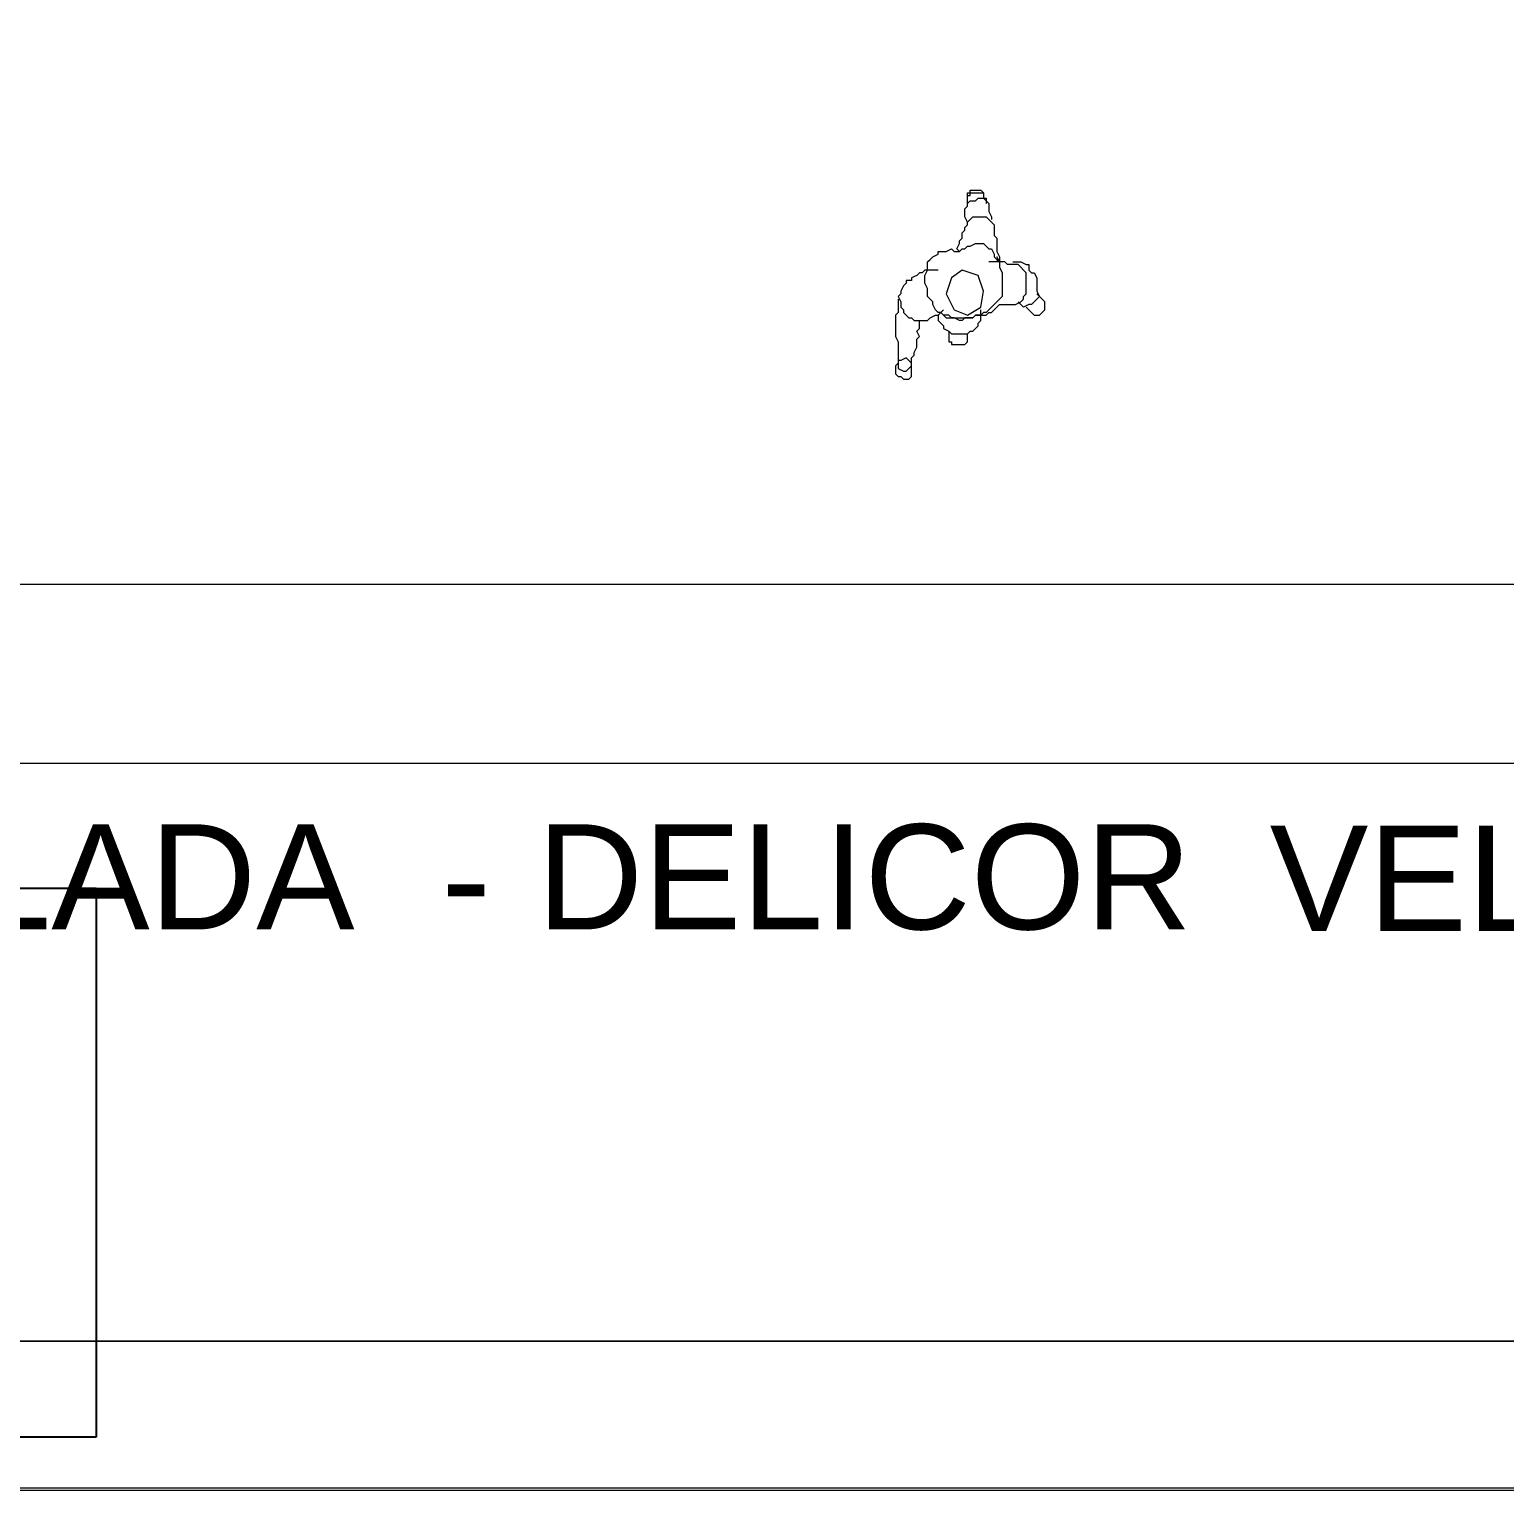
# Model space of a CAD drawing. Header units: millimetres. Extents: x 0.4 to 34.5, y 0.3 to 53.8.
# Drawn here: x 11.98 to 17.84, y 0.34 to 6.15 of the extents above; entities that cross this region are included whole.
import ezdxf

# ---------------------------------------------------------------- set-up
doc = ezdxf.new("R2010")
doc.units = ezdxf.units.MM
doc.header["$MEASUREMENT"] = 0
doc.layers.add('Layer 1', color=7, linetype='Continuous')
picture_1 = doc.add_image_def('image1.png', size_in_pixel=(650, 299))

# ---------------------------------------------------------------- blocks, each defined once
blk = doc.blocks.new('block 3')
at = {"layer": 'Layer 1', "lineweight": 0}
blk.add_lwpolyline([(7.0205, 0.5556), (12.2489, 0.5556), (12.2489, 2.7359), (7.0205, 2.7359), (7.0205, 0.5556)], dxfattribs=at)
at = {"layer": 'Layer 1'}
image = blk.add_image(picture_1, insert=(7.0205, 0.5556), size_in_units=(5.2283, 2.1802), dxfattribs=at)
blk = doc.blocks.new('block 2')
at = {"layer": 'Layer 1', "lineweight": 0}
blk.add_lwpolyline([(7.0205, 2.7359), (12.2489, 2.7359), (12.2489, 0.5556), (7.0205, 0.5556), (7.0205, 2.7359)], dxfattribs=at)
at = {"layer": 'Layer 1'}
blk.add_blockref('block 3', (0, 0), dxfattribs=at)

msp = doc.modelspace()

# ---------------------------------------------------------------- linework, layer by layer
at = {"layer": 'Layer 1', "color": 7, "lineweight": 5, "true_color": 0xffffff}
for points in [[(30.9397, 35.7041), (30.0507, 53.6541), (1.7498, 51.5797), (1.7498, 5.7523), (7.2534, 0.9367), (32.686, 0.9367), (32.3261, 8.1441)], [(15.7097, 5.4453), (15.7097, 5.4559), (15.7097, 5.4665), (15.7097, 5.4771), (15.7097, 5.4877), (15.7097, 5.4982), (15.7203, 5.4982), (15.7203, 5.5088), (15.7309, 5.5088), (15.7415, 5.5088), (15.7521, 5.5088), (15.7627, 5.5088), (15.7732, 5.4982), (15.7732, 5.4877), (15.7732, 5.4771), (15.7838, 5.4771), (15.7838, 5.4665), (15.7838, 5.4559)], [(15.7097, 5.3818), (15.6992, 5.403), (15.6992, 5.4136), (15.6992, 5.4347), (15.7097, 5.4453), (15.7097, 5.4559), (15.7203, 5.4665), (15.7415, 5.4665), (15.7521, 5.4771), (15.7732, 5.4771), (15.7838, 5.4665), (15.7944, 5.4559), (15.7944, 5.4453), (15.7944, 5.4241), (15.805, 5.403), (15.805, 5.3924)], [(15.7097, 5.4771), (15.7097, 5.4877), (15.7203, 5.4877), (15.7203, 5.4982), (15.7309, 5.4982), (15.7415, 5.4982), (15.7521, 5.4982), (15.7627, 5.4982), (15.7732, 5.4982), (15.7732, 5.4877), (15.7732, 5.4771), (15.7838, 5.4771), (15.7838, 5.4665)], [(15.678, 5.2654), (15.6674, 5.276), (15.678, 5.2971), (15.678, 5.3077), (15.6886, 5.3183), (15.6886, 5.3395), (15.6992, 5.3501), (15.6992, 5.3607), (15.7097, 5.3712), (15.7097, 5.3818), (15.7203, 5.3924), (15.7309, 5.403), (15.7521, 5.403), (15.7732, 5.403), (15.7838, 5.403), (15.7944, 5.3924), (15.805, 5.3818), (15.8156, 5.3712), (15.8156, 5.3501), (15.8156, 5.3289), (15.8262, 5.3183), (15.8262, 5.2971), (15.8262, 5.276), (15.8262, 5.2654), (15.8367, 5.2442), (15.8367, 5.2231), (15.8262, 5.2442)], [(15.6039, 5.022), (15.5933, 5.022), (15.5827, 5.0326), (15.5722, 5.0537), (15.5722, 5.0643), (15.5616, 5.0749), (15.551, 5.0855), (15.551, 5.1066), (15.551, 5.1172), (15.5404, 5.1384), (15.5404, 5.1596), (15.5404, 5.1701), (15.551, 5.1913), (15.551, 5.2125), (15.551, 5.2231), (15.5616, 5.2336), (15.5722, 5.2442), (15.5933, 5.2548), (15.5933, 5.2654), (15.6145, 5.2654), (15.6251, 5.2654), (15.6462, 5.276), (15.6568, 5.2654), (15.678, 5.2654), (15.6886, 5.276), (15.6992, 5.276), (15.7097, 5.2866), (15.7203, 5.2866), (15.7415, 5.2971), (15.7627, 5.2971), (15.7732, 5.2971), (15.7838, 5.2866), (15.7944, 5.276), (15.805, 5.276), (15.8156, 5.2548), (15.8156, 5.2442), (15.8262, 5.2336), (15.8367, 5.2231), (15.8367, 5.2019), (15.8473, 5.1807), (15.8473, 5.1701), (15.8473, 5.149), (15.8473, 5.1278), (15.8473, 5.1172), (15.8473, 5.0961), (15.8473, 5.0855), (15.8367, 5.0749), (15.8262, 5.0643), (15.8156, 5.0537), (15.805, 5.0431), (15.7944, 5.0326), (15.7838, 5.022), (15.7732, 5.022), (15.7627, 5.0114), (15.7415, 5.0114), (15.7309, 5.0008), (15.7203, 5.0008), (15.6992, 5.0008), (15.6886, 4.9902), (15.678, 4.9902), (15.6568, 5.0008), (15.6462, 5.0008), (15.6357, 5.0114), (15.6145, 5.0114), (15.6039, 5.022)], [(15.8897, 5.2231), (15.9108, 5.2231), (15.9214, 5.2231), (15.9426, 5.2125), (15.9531, 5.2125), (15.9531, 5.1913), (15.9637, 5.1807), (15.9743, 5.1807), (15.9849, 5.1596), (15.9849, 5.149), (15.9849, 5.1278), (15.9849, 5.1066), (15.9955, 5.0855), (15.9849, 5.0749), (15.9743, 5.0643), (15.9637, 5.0537), (15.9531, 5.0537), (15.932, 5.0431), (15.9214, 5.0537), (15.9108, 5.0643)], [(15.7732, 5.1066), (15.7521, 5.1701), (15.6886, 5.1913), (15.6462, 5.1596), (15.6251, 5.0961), (15.6568, 5.0326), (15.7097, 5.0114), (15.7627, 5.0431), (15.7732, 5.1066)], [(15.4346, 5.0749), (15.4346, 5.0537), (15.4346, 5.0431), (15.4346, 5.022), (15.424, 5.0114), (15.424, 5.0008), (15.424, 4.9796), (15.424, 4.9585), (15.424, 4.9479), (15.424, 4.9267), (15.4346, 4.9056), (15.4346, 4.8844), (15.4346, 4.8738), (15.4346, 4.8526), (15.4346, 4.8315), (15.4346, 4.8209), (15.4346, 4.7997), (15.4557, 4.7891), (15.4663, 4.7891), (15.4769, 4.7997), (15.4875, 4.8103), (15.4875, 4.8315), (15.4875, 4.842), (15.4981, 4.8526), (15.4981, 4.8632), (15.5087, 4.8844), (15.5087, 4.895), (15.5087, 4.9161), (15.5192, 4.9267), (15.5087, 4.9479), (15.5192, 4.9585), (15.5192, 4.969), (15.5192, 4.9902)], [(15.9426, 5.0431), (15.9426, 5.0431), (15.9531, 5.0326), (15.9637, 5.022), (15.9743, 5.0114), (15.9955, 5.0114), (16.0061, 5.022), (16.0167, 5.0326), (16.0167, 5.0431), (16.0167, 5.0643), (16.0061, 5.0749), (15.9955, 5.0855), (15.9849, 5.0961)], [(15.5933, 5.0114), (15.5933, 5.0008), (15.5933, 4.9902), (15.6039, 4.9796), (15.6145, 4.969), (15.6145, 4.9585), (15.6357, 4.9479), (15.6462, 4.9373), (15.6568, 4.9373), (15.6674, 4.9373), (15.6886, 4.9373), (15.7097, 4.9373), (15.7203, 4.9479), (15.7309, 4.9479), (15.7415, 4.9585), (15.7521, 4.969), (15.7521, 4.9796), (15.7627, 4.9902), (15.7627, 5.0114), (15.7627, 5.0326)], [(15.6357, 4.9479), (15.6357, 4.9373), (15.6357, 4.9267), (15.6357, 4.9161), (15.6357, 4.9056), (15.6462, 4.9056), (15.6462, 4.895), (15.6568, 4.895), (15.6674, 4.895), (15.678, 4.895), (15.6886, 4.895), (15.6992, 4.895), (15.7097, 4.9056), (15.7097, 4.9161), (15.7097, 4.9267), (15.7097, 4.9373)], [(15.4875, 4.8209), (15.4769, 4.8315), (15.4663, 4.842), (15.4452, 4.8315), (15.4346, 4.8315), (15.4346, 4.8209), (15.424, 4.8103), (15.424, 4.7891), (15.424, 4.7786), (15.4346, 4.768), (15.4452, 4.768), (15.4557, 4.7574), (15.4663, 4.7574), (15.4769, 4.7574), (15.4875, 4.768), (15.4875, 4.7891), (15.4875, 4.8103)], [(32.4108, 3.9424), (8.3858, 3.9424)], [(32.686, 0.9367), (7.2534, 0.9367)]]:
    msp.add_lwpolyline(points, dxfattribs=at)
at = {"layer": 'Layer 1', "lineweight": 0}
for points in [[(0.3528, 53.58), (34.5381, 53.58), (34.5381, 0.344), (0.3528, 0.344), (0.3528, 53.58)], [(0.3528, 53.58), (34.5293, 53.58), (34.5293, 0.3528), (0.3528, 0.3528), (0.3528, 53.58)], [(15.7097, 5.4453), (15.7097, 5.4559), (15.7097, 5.4665), (15.7097, 5.4771), (15.7097, 5.4877), (15.7097, 5.4982), (15.7203, 5.4982), (15.7203, 5.5088), (15.7309, 5.5088), (15.7415, 5.5088), (15.7521, 5.5088), (15.7627, 5.5088), (15.7732, 5.4982), (15.7732, 5.4877), (15.7732, 5.4771), (15.7838, 5.4771), (15.7838, 5.4665), (15.7838, 5.4559)], [(15.7097, 5.3818), (15.6992, 5.403), (15.6992, 5.4136), (15.6992, 5.4347), (15.7097, 5.4453), (15.7097, 5.4559), (15.7203, 5.4665), (15.7415, 5.4665), (15.7521, 5.4771), (15.7732, 5.4771), (15.7838, 5.4665), (15.7944, 5.4559), (15.7944, 5.4453), (15.7944, 5.4241), (15.805, 5.403), (15.805, 5.3924)], [(15.7097, 5.4771), (15.7097, 5.4877), (15.7203, 5.4877), (15.7203, 5.4982), (15.7309, 5.4982), (15.7415, 5.4982), (15.7521, 5.4982), (15.7627, 5.4982), (15.7732, 5.4982), (15.7732, 5.4877), (15.7732, 5.4771), (15.7838, 5.4771), (15.7838, 5.4665)], [(15.678, 5.2654), (15.6674, 5.276), (15.678, 5.2971), (15.678, 5.3077), (15.6886, 5.3183), (15.6886, 5.3395), (15.6992, 5.3501), (15.6992, 5.3607), (15.7097, 5.3712), (15.7097, 5.3818), (15.7203, 5.3924), (15.7309, 5.403), (15.7521, 5.403), (15.7732, 5.403), (15.7838, 5.403), (15.7944, 5.3924), (15.805, 5.3818), (15.8156, 5.3712), (15.8156, 5.3501), (15.8156, 5.3289), (15.8262, 5.3183), (15.8262, 5.2971), (15.8262, 5.276), (15.8262, 5.2654), (15.8367, 5.2442), (15.8367, 5.2231), (15.8262, 5.2442)], [(15.6039, 5.022), (15.5933, 5.022), (15.5827, 5.0326), (15.5722, 5.0537), (15.5722, 5.0643), (15.5616, 5.0749), (15.551, 5.0855), (15.551, 5.1066), (15.551, 5.1172), (15.5404, 5.1384), (15.5404, 5.1596), (15.5404, 5.1701), (15.551, 5.1913), (15.551, 5.2125), (15.551, 5.2231), (15.5616, 5.2336), (15.5722, 5.2442), (15.5933, 5.2548), (15.5933, 5.2654), (15.6145, 5.2654), (15.6251, 5.2654), (15.6462, 5.276), (15.6568, 5.2654), (15.678, 5.2654), (15.6886, 5.276), (15.6992, 5.276), (15.7097, 5.2866), (15.7203, 5.2866), (15.7415, 5.2971), (15.7627, 5.2971), (15.7732, 5.2971), (15.7838, 5.2866), (15.7944, 5.276), (15.805, 5.276), (15.8156, 5.2548), (15.8156, 5.2442), (15.8262, 5.2336), (15.8367, 5.2231), (15.8367, 5.2019), (15.8473, 5.1807), (15.8473, 5.1701), (15.8473, 5.149), (15.8473, 5.1278), (15.8473, 5.1172), (15.8473, 5.0961), (15.8473, 5.0855), (15.8367, 5.0749), (15.8262, 5.0643), (15.8156, 5.0537), (15.805, 5.0431), (15.7944, 5.0326), (15.7838, 5.022), (15.7732, 5.022), (15.7627, 5.0114), (15.7415, 5.0114), (15.7309, 5.0008), (15.7203, 5.0008), (15.6992, 5.0008), (15.6886, 4.9902), (15.678, 4.9902), (15.6568, 5.0008), (15.6462, 5.0008), (15.6357, 5.0114), (15.6145, 5.0114), (15.6039, 5.022)], [(15.8897, 5.2231), (15.9108, 5.2231), (15.9214, 5.2231), (15.9426, 5.2125), (15.9531, 5.2125), (15.9531, 5.1913), (15.9637, 5.1807), (15.9743, 5.1807), (15.9849, 5.1596), (15.9849, 5.149), (15.9849, 5.1278), (15.9849, 5.1066), (15.9955, 5.0855), (15.9849, 5.0749), (15.9743, 5.0643), (15.9637, 5.0537), (15.9531, 5.0537), (15.932, 5.0431), (15.9214, 5.0537), (15.9108, 5.0643)], [(15.7732, 5.1066), (15.7521, 5.1701), (15.6886, 5.1913), (15.6462, 5.1596), (15.6251, 5.0961), (15.6568, 5.0326), (15.7097, 5.0114), (15.7627, 5.0431), (15.7732, 5.1066)], [(15.4346, 5.0749), (15.4346, 5.0537), (15.4346, 5.0431), (15.4346, 5.022), (15.424, 5.0114), (15.424, 5.0008), (15.424, 4.9796), (15.424, 4.9585), (15.424, 4.9479), (15.424, 4.9267), (15.4346, 4.9056), (15.4346, 4.8844), (15.4346, 4.8738), (15.4346, 4.8526), (15.4346, 4.8315), (15.4346, 4.8209), (15.4346, 4.7997), (15.4557, 4.7891), (15.4663, 4.7891), (15.4769, 4.7997), (15.4875, 4.8103), (15.4875, 4.8315), (15.4875, 4.842), (15.4981, 4.8526), (15.4981, 4.8632), (15.5087, 4.8844), (15.5087, 4.895), (15.5087, 4.9161), (15.5192, 4.9267), (15.5087, 4.9479), (15.5192, 4.9585), (15.5192, 4.969), (15.5192, 4.9902)], [(15.9426, 5.0431), (15.9426, 5.0431), (15.9531, 5.0326), (15.9637, 5.022), (15.9743, 5.0114), (15.9955, 5.0114), (16.0061, 5.022), (16.0167, 5.0326), (16.0167, 5.0431), (16.0167, 5.0643), (16.0061, 5.0749), (15.9955, 5.0855), (15.9849, 5.0961)], [(15.5933, 5.0114), (15.5933, 5.0008), (15.5933, 4.9902), (15.6039, 4.9796), (15.6145, 4.969), (15.6145, 4.9585), (15.6357, 4.9479), (15.6462, 4.9373), (15.6568, 4.9373), (15.6674, 4.9373), (15.6886, 4.9373), (15.7097, 4.9373), (15.7203, 4.9479), (15.7309, 4.9479), (15.7415, 4.9585), (15.7521, 4.969), (15.7521, 4.9796), (15.7627, 4.9902), (15.7627, 5.0114), (15.7627, 5.0326)], [(15.6357, 4.9479), (15.6357, 4.9373), (15.6357, 4.9267), (15.6357, 4.9161), (15.6357, 4.9056), (15.6462, 4.9056), (15.6462, 4.895), (15.6568, 4.895), (15.6674, 4.895), (15.678, 4.895), (15.6886, 4.895), (15.6992, 4.895), (15.7097, 4.9056), (15.7097, 4.9161), (15.7097, 4.9267), (15.7097, 4.9373)], [(15.4875, 4.8209), (15.4769, 4.8315), (15.4663, 4.842), (15.4452, 4.8315), (15.4346, 4.8315), (15.4346, 4.8209), (15.424, 4.8103), (15.424, 4.7891), (15.424, 4.7786), (15.4346, 4.768), (15.4452, 4.768), (15.4557, 4.7574), (15.4663, 4.7574), (15.4769, 4.7574), (15.4875, 4.768), (15.4875, 4.7891), (15.4875, 4.8103)]]:
    msp.add_lwpolyline(points, dxfattribs=at)
at = {"layer": 'Layer 1', "color": 1, "lineweight": 5, "true_color": 0xff0000}
msp.add_lwpolyline([(8.3858, 3.2333), (32.5378, 3.2333)], dxfattribs=at)
at = {"layer": 'Layer 1', "lineweight": 0}
msp.add_open_spline([(15.5933, 5.1913), (15.5933, 5.1913), (15.5827, 5.1913), (15.5827, 5.1913), (15.5827, 5.1913), (15.5616, 5.1913), (15.5616, 5.1913), (15.5616, 5.1913), (15.5404, 5.1913), (15.5404, 5.1913), (15.5404, 5.1913), (15.5298, 5.1807), (15.5298, 5.1807), (15.5298, 5.1807), (15.5192, 5.1807), (15.5192, 5.1807), (15.5192, 5.1807), (15.5087, 5.1701), (15.5087, 5.1701), (15.5087, 5.1701), (15.4875, 5.1596), (15.4875, 5.1596), (15.4875, 5.1596), (15.4875, 5.149), (15.4875, 5.149), (15.4875, 5.149), (15.4663, 5.149), (15.4663, 5.149), (15.4663, 5.149), (15.4663, 5.1384), (15.4663, 5.1384), (15.4663, 5.1384), (15.4557, 5.1278), (15.4557, 5.1278), (15.4557, 5.1278), (15.4452, 5.1066), (15.4452, 5.1066), (15.4452, 5.1066), (15.4452, 5.0961), (15.4452, 5.0961), (15.4452, 5.0961), (15.4346, 5.0855), (15.4346, 5.0855), (15.4346, 5.0855), (15.4452, 5.0643), (15.4452, 5.0643), (15.4452, 5.0643), (15.4452, 5.0431), (15.4452, 5.0431), (15.4452, 5.0431), (15.4557, 5.0326), (15.4557, 5.0326), (15.4557, 5.0326), (15.4557, 5.022), (15.4557, 5.022), (15.4557, 5.022), (15.4663, 5.0114), (15.4663, 5.0114), (15.4663, 5.0114), (15.4769, 5.0008), (15.4769, 5.0008), (15.4769, 5.0008), (15.4875, 5.0008), (15.4875, 5.0008), (15.4875, 5.0008), (15.4981, 4.9902), (15.4981, 4.9902), (15.4981, 4.9902), (15.5192, 4.9902), (15.5192, 4.9902), (15.5192, 4.9902), (15.5298, 4.9902), (15.5298, 4.9902), (15.5298, 4.9902), (15.551, 4.9902), (15.551, 4.9902), (15.551, 4.9902), (15.5616, 5.0008), (15.5616, 5.0008), (15.5616, 5.0008), (15.5827, 5.0114), (15.5827, 5.0114), (15.5827, 5.0114), (15.5933, 5.0114), (15.5933, 5.0114), (15.5933, 5.0114), (15.6039, 5.022), (15.6039, 5.022), (15.6039, 5.022), (15.6145, 5.0326), (15.6145, 5.0326), (15.6145, 5.0326), (15.6039, 5.022), (15.6039, 5.022), (15.6039, 5.022), (15.6145, 5.0114), (15.6145, 5.0114), (15.6145, 5.0114), (15.6251, 5.0008), (15.6251, 5.0008), (15.6251, 5.0008), (15.6462, 5.0008), (15.6462, 5.0008), (15.6462, 5.0008), (15.6568, 5.0008), (15.6568, 5.0008), (15.6568, 5.0008), (15.6674, 5.0008), (15.6674, 5.0008), (15.6674, 5.0008), (15.6886, 5.0008), (15.6886, 5.0008), (15.6886, 5.0008), (15.7097, 5.0008), (15.7097, 5.0008), (15.7097, 5.0008), (15.7309, 5.0008), (15.7309, 5.0008), (15.7309, 5.0008), (15.7415, 5.0114), (15.7415, 5.0114), (15.7415, 5.0114), (15.7627, 5.0114), (15.7627, 5.0114), (15.7627, 5.0114), (15.7838, 5.0114), (15.7838, 5.0114), (15.7838, 5.0114), (15.7944, 5.022), (15.7944, 5.022), (15.7944, 5.022), (15.805, 5.022), (15.805, 5.022), (15.805, 5.022), (15.8156, 5.0326), (15.8156, 5.0326), (15.8156, 5.0326), (15.8262, 5.0431), (15.8262, 5.0431), (15.8262, 5.0431), (15.8367, 5.0537), (15.8367, 5.0537), (15.8367, 5.0537), (15.8473, 5.0537), (15.8473, 5.0537), (15.8473, 5.0537), (15.8685, 5.0537), (15.8685, 5.0537), (15.8685, 5.0537), (15.8897, 5.0537), (15.8897, 5.0537), (15.8897, 5.0537), (15.9002, 5.0537), (15.9002, 5.0537), (15.9002, 5.0537), (15.9214, 5.0643), (15.9214, 5.0643), (15.9214, 5.0643), (15.932, 5.0749), (15.932, 5.0749), (15.932, 5.0749), (15.932, 5.0855), (15.932, 5.0855), (15.932, 5.0855), (15.9426, 5.0961), (15.9426, 5.0961), (15.9426, 5.0961), (15.9426, 5.1172), (15.9426, 5.1172), (15.9426, 5.1172), (15.9426, 5.1278), (15.9426, 5.1278), (15.9426, 5.1278), (15.9426, 5.149), (15.9426, 5.149), (15.9426, 5.149), (15.9426, 5.1596), (15.9426, 5.1596), (15.9426, 5.1596), (15.9426, 5.1807), (15.9426, 5.1807), (15.9426, 5.1807), (15.932, 5.1913), (15.932, 5.1913), (15.932, 5.1913), (15.9214, 5.2019), (15.9214, 5.2019), (15.9214, 5.2019), (15.9108, 5.2125), (15.9108, 5.2125), (15.9108, 5.2125), (15.9002, 5.2125), (15.9002, 5.2125), (15.9002, 5.2125), (15.8897, 5.2125), (15.8897, 5.2125), (15.8897, 5.2125), (15.8685, 5.2125), (15.8685, 5.2125), (15.8685, 5.2125), (15.8579, 5.2231), (15.8579, 5.2231), (15.8579, 5.2231), (15.8473, 5.2231), (15.8473, 5.2231), (15.8473, 5.2231), (15.8262, 5.2231), (15.8262, 5.2231), (15.8262, 5.2231), (15.805, 5.2231), (15.805, 5.2231), (15.805, 5.2231), (15.7944, 5.2231), (15.7944, 5.2231)], degree=3, knots=[0, 0, 0, 0, 1, 1, 1, 2, 2, 2, 3, 3, 3, 4, 4, 4, 5, 5, 5, 6, 6, 6, 7, 7, 7, 8, 8, 8, 9, 9, 9, 10, 10, 10, 11, 11, 11, 12, 12, 12, 13, 13, 13, 14, 14, 14, 15, 15, 15, 16, 16, 16, 17, 17, 17, 18, 18, 18, 19, 19, 19, 20, 20, 20, 21, 21, 21, 22, 22, 22, 23, 23, 23, 24, 24, 24, 25, 25, 25, 26, 26, 26, 27, 27, 27, 28, 28, 28, 29, 29, 29, 30, 30, 30, 31, 31, 31, 32, 32, 32, 33, 33, 33, 34, 34, 34, 35, 35, 35, 36, 36, 36, 37, 37, 37, 38, 38, 38, 39, 39, 39, 40, 40, 40, 41, 41, 41, 42, 42, 42, 43, 43, 43, 44, 44, 44, 45, 45, 45, 46, 46, 46, 47, 47, 47, 48, 48, 48, 49, 49, 49, 50, 50, 50, 51, 51, 51, 52, 52, 52, 53, 53, 53, 54, 54, 54, 55, 55, 55, 56, 56, 56, 57, 57, 57, 58, 58, 58, 59, 59, 59, 60, 60, 60, 61, 61, 61, 62, 62, 62, 63, 63, 63, 64, 64, 64, 65, 65, 65, 66, 66, 66, 67, 67, 67, 68, 68, 68, 69, 69, 69, 70, 70, 70, 71, 71, 71, 71], dxfattribs=at)
at = {"layer": 'Layer 1', "color": 7, "lineweight": 5, "true_color": 0xffffff}
msp.add_open_spline([(15.5933, 5.1913), (15.5933, 5.1913), (15.5827, 5.1913), (15.5827, 5.1913), (15.5827, 5.1913), (15.5616, 5.1913), (15.5616, 5.1913), (15.5616, 5.1913), (15.5404, 5.1913), (15.5404, 5.1913), (15.5404, 5.1913), (15.5298, 5.1807), (15.5298, 5.1807), (15.5298, 5.1807), (15.5192, 5.1807), (15.5192, 5.1807), (15.5192, 5.1807), (15.5087, 5.1701), (15.5087, 5.1701), (15.5087, 5.1701), (15.4875, 5.1596), (15.4875, 5.1596), (15.4875, 5.1596), (15.4875, 5.149), (15.4875, 5.149), (15.4875, 5.149), (15.4663, 5.149), (15.4663, 5.149), (15.4663, 5.149), (15.4663, 5.1384), (15.4663, 5.1384), (15.4663, 5.1384), (15.4557, 5.1278), (15.4557, 5.1278), (15.4557, 5.1278), (15.4452, 5.1066), (15.4452, 5.1066), (15.4452, 5.1066), (15.4452, 5.0961), (15.4452, 5.0961), (15.4452, 5.0961), (15.4346, 5.0855), (15.4346, 5.0855), (15.4346, 5.0855), (15.4452, 5.0643), (15.4452, 5.0643), (15.4452, 5.0643), (15.4452, 5.0431), (15.4452, 5.0431), (15.4452, 5.0431), (15.4557, 5.0326), (15.4557, 5.0326), (15.4557, 5.0326), (15.4557, 5.022), (15.4557, 5.022), (15.4557, 5.022), (15.4663, 5.0114), (15.4663, 5.0114), (15.4663, 5.0114), (15.4769, 5.0008), (15.4769, 5.0008), (15.4769, 5.0008), (15.4875, 5.0008), (15.4875, 5.0008), (15.4875, 5.0008), (15.4981, 4.9902), (15.4981, 4.9902), (15.4981, 4.9902), (15.5192, 4.9902), (15.5192, 4.9902), (15.5192, 4.9902), (15.5298, 4.9902), (15.5298, 4.9902), (15.5298, 4.9902), (15.551, 4.9902), (15.551, 4.9902), (15.551, 4.9902), (15.5616, 5.0008), (15.5616, 5.0008), (15.5616, 5.0008), (15.5827, 5.0114), (15.5827, 5.0114), (15.5827, 5.0114), (15.5933, 5.0114), (15.5933, 5.0114), (15.5933, 5.0114), (15.6039, 5.022), (15.6039, 5.022), (15.6039, 5.022), (15.6145, 5.0326), (15.6145, 5.0326), (15.6145, 5.0326), (15.6039, 5.022), (15.6039, 5.022), (15.6039, 5.022), (15.6145, 5.0114), (15.6145, 5.0114), (15.6145, 5.0114), (15.6251, 5.0008), (15.6251, 5.0008), (15.6251, 5.0008), (15.6462, 5.0008), (15.6462, 5.0008), (15.6462, 5.0008), (15.6568, 5.0008), (15.6568, 5.0008), (15.6568, 5.0008), (15.6674, 5.0008), (15.6674, 5.0008), (15.6674, 5.0008), (15.6886, 5.0008), (15.6886, 5.0008), (15.6886, 5.0008), (15.7097, 5.0008), (15.7097, 5.0008), (15.7097, 5.0008), (15.7309, 5.0008), (15.7309, 5.0008), (15.7309, 5.0008), (15.7415, 5.0114), (15.7415, 5.0114), (15.7415, 5.0114), (15.7627, 5.0114), (15.7627, 5.0114), (15.7627, 5.0114), (15.7838, 5.0114), (15.7838, 5.0114), (15.7838, 5.0114), (15.7944, 5.022), (15.7944, 5.022), (15.7944, 5.022), (15.805, 5.022), (15.805, 5.022), (15.805, 5.022), (15.8156, 5.0326), (15.8156, 5.0326), (15.8156, 5.0326), (15.8262, 5.0431), (15.8262, 5.0431), (15.8262, 5.0431), (15.8367, 5.0537), (15.8367, 5.0537), (15.8367, 5.0537), (15.8473, 5.0537), (15.8473, 5.0537), (15.8473, 5.0537), (15.8685, 5.0537), (15.8685, 5.0537), (15.8685, 5.0537), (15.8897, 5.0537), (15.8897, 5.0537), (15.8897, 5.0537), (15.9002, 5.0537), (15.9002, 5.0537), (15.9002, 5.0537), (15.9214, 5.0643), (15.9214, 5.0643), (15.9214, 5.0643), (15.932, 5.0749), (15.932, 5.0749), (15.932, 5.0749), (15.932, 5.0855), (15.932, 5.0855), (15.932, 5.0855), (15.9426, 5.0961), (15.9426, 5.0961), (15.9426, 5.0961), (15.9426, 5.1172), (15.9426, 5.1172), (15.9426, 5.1172), (15.9426, 5.1278), (15.9426, 5.1278), (15.9426, 5.1278), (15.9426, 5.149), (15.9426, 5.149), (15.9426, 5.149), (15.9426, 5.1596), (15.9426, 5.1596), (15.9426, 5.1596), (15.9426, 5.1807), (15.9426, 5.1807), (15.9426, 5.1807), (15.932, 5.1913), (15.932, 5.1913), (15.932, 5.1913), (15.9214, 5.2019), (15.9214, 5.2019), (15.9214, 5.2019), (15.9108, 5.2125), (15.9108, 5.2125), (15.9108, 5.2125), (15.9002, 5.2125), (15.9002, 5.2125), (15.9002, 5.2125), (15.8897, 5.2125), (15.8897, 5.2125), (15.8897, 5.2125), (15.8685, 5.2125), (15.8685, 5.2125), (15.8685, 5.2125), (15.8579, 5.2231), (15.8579, 5.2231), (15.8579, 5.2231), (15.8473, 5.2231), (15.8473, 5.2231), (15.8473, 5.2231), (15.8262, 5.2231), (15.8262, 5.2231), (15.8262, 5.2231), (15.805, 5.2231), (15.805, 5.2231), (15.805, 5.2231), (15.7944, 5.2231), (15.7944, 5.2231)], degree=3, knots=[0, 0, 0, 0, 1, 1, 1, 2, 2, 2, 3, 3, 3, 4, 4, 4, 5, 5, 5, 6, 6, 6, 7, 7, 7, 8, 8, 8, 9, 9, 9, 10, 10, 10, 11, 11, 11, 12, 12, 12, 13, 13, 13, 14, 14, 14, 15, 15, 15, 16, 16, 16, 17, 17, 17, 18, 18, 18, 19, 19, 19, 20, 20, 20, 21, 21, 21, 22, 22, 22, 23, 23, 23, 24, 24, 24, 25, 25, 25, 26, 26, 26, 27, 27, 27, 28, 28, 28, 29, 29, 29, 30, 30, 30, 31, 31, 31, 32, 32, 32, 33, 33, 33, 34, 34, 34, 35, 35, 35, 36, 36, 36, 37, 37, 37, 38, 38, 38, 39, 39, 39, 40, 40, 40, 41, 41, 41, 42, 42, 42, 43, 43, 43, 44, 44, 44, 45, 45, 45, 46, 46, 46, 47, 47, 47, 48, 48, 48, 49, 49, 49, 50, 50, 50, 51, 51, 51, 52, 52, 52, 53, 53, 53, 54, 54, 54, 55, 55, 55, 56, 56, 56, 57, 57, 57, 58, 58, 58, 59, 59, 59, 60, 60, 60, 61, 61, 61, 62, 62, 62, 63, 63, 63, 64, 64, 64, 65, 65, 65, 66, 66, 66, 67, 67, 67, 68, 68, 68, 69, 69, 69, 70, 70, 70, 71, 71, 71, 71], dxfattribs=at)

# ---------------------------------------------------------------- block references
at = {"layer": 'Layer 1'}
msp.add_blockref('block 2', (0, 0), dxfattribs=at)

# ---------------------------------------------------------------- texts
at = {"layer": 'Layer 1', "color": 7, "true_color": 0xffffff, "char_height": 0.417421, "attachment_point": 7}
for s, insert in [('\\fArial|b0|i0|c0|p34;\\W1.00481; AMOBLADA', (9.8569, 2.5666)), ('\\fArial|b0|i0|c0|p34;\\W1.00368; DELICOR', (13.8364, 2.5666)), ('\\fArial|b0|i0|c0|p34;\\W1.00743; VELARDE', (16.7469, 2.5666)), ('\\fArial|b0|i0|c0|p34;\\W1.01586; -', (13.4554, 2.5666))]:
    msp.add_mtext(s, dxfattribs=dict(at, insert=insert))

doc.saveas('drawing.dxf')
